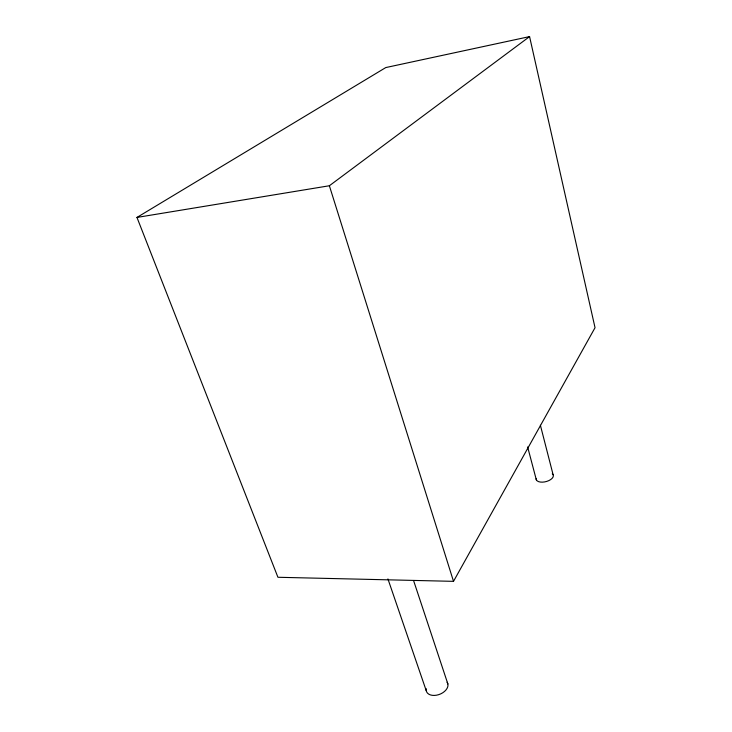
<?xml version="1.0" encoding="UTF-8"?>
<svg xmlns="http://www.w3.org/2000/svg" width="732" height="732" viewBox="0 0 732 732"><rect width="100%" height="100%" fill="white"/><g stroke="black" fill="none" stroke-linecap="round" stroke-linejoin="round"><path stroke-width="1.1" d="M453.511 581.345L595.034 327.707L529.575 36.6L385.773 67.573L136.966 217.431L277.931 577.274L453.511 581.345L329.373 185.754L529.575 36.6M136.966 217.431L329.373 185.754M387.923 578.911L426.244 690.715M413.562 580.513L447.874 683.981M527.635 446.941L536.346 479.881M540.39 425.246L553.108 474.729M552.294 473.769A8.802 4.465 -13.9 0 1 546.731 481.418A8.802 4.465 -13.9 0 1 536.135 478.728M447.087 682.233A11.364 7.375 -21.3 0 1 438.587 694.695A11.364 7.375 -21.3 0 1 426.244 688.711"/></g></svg>
